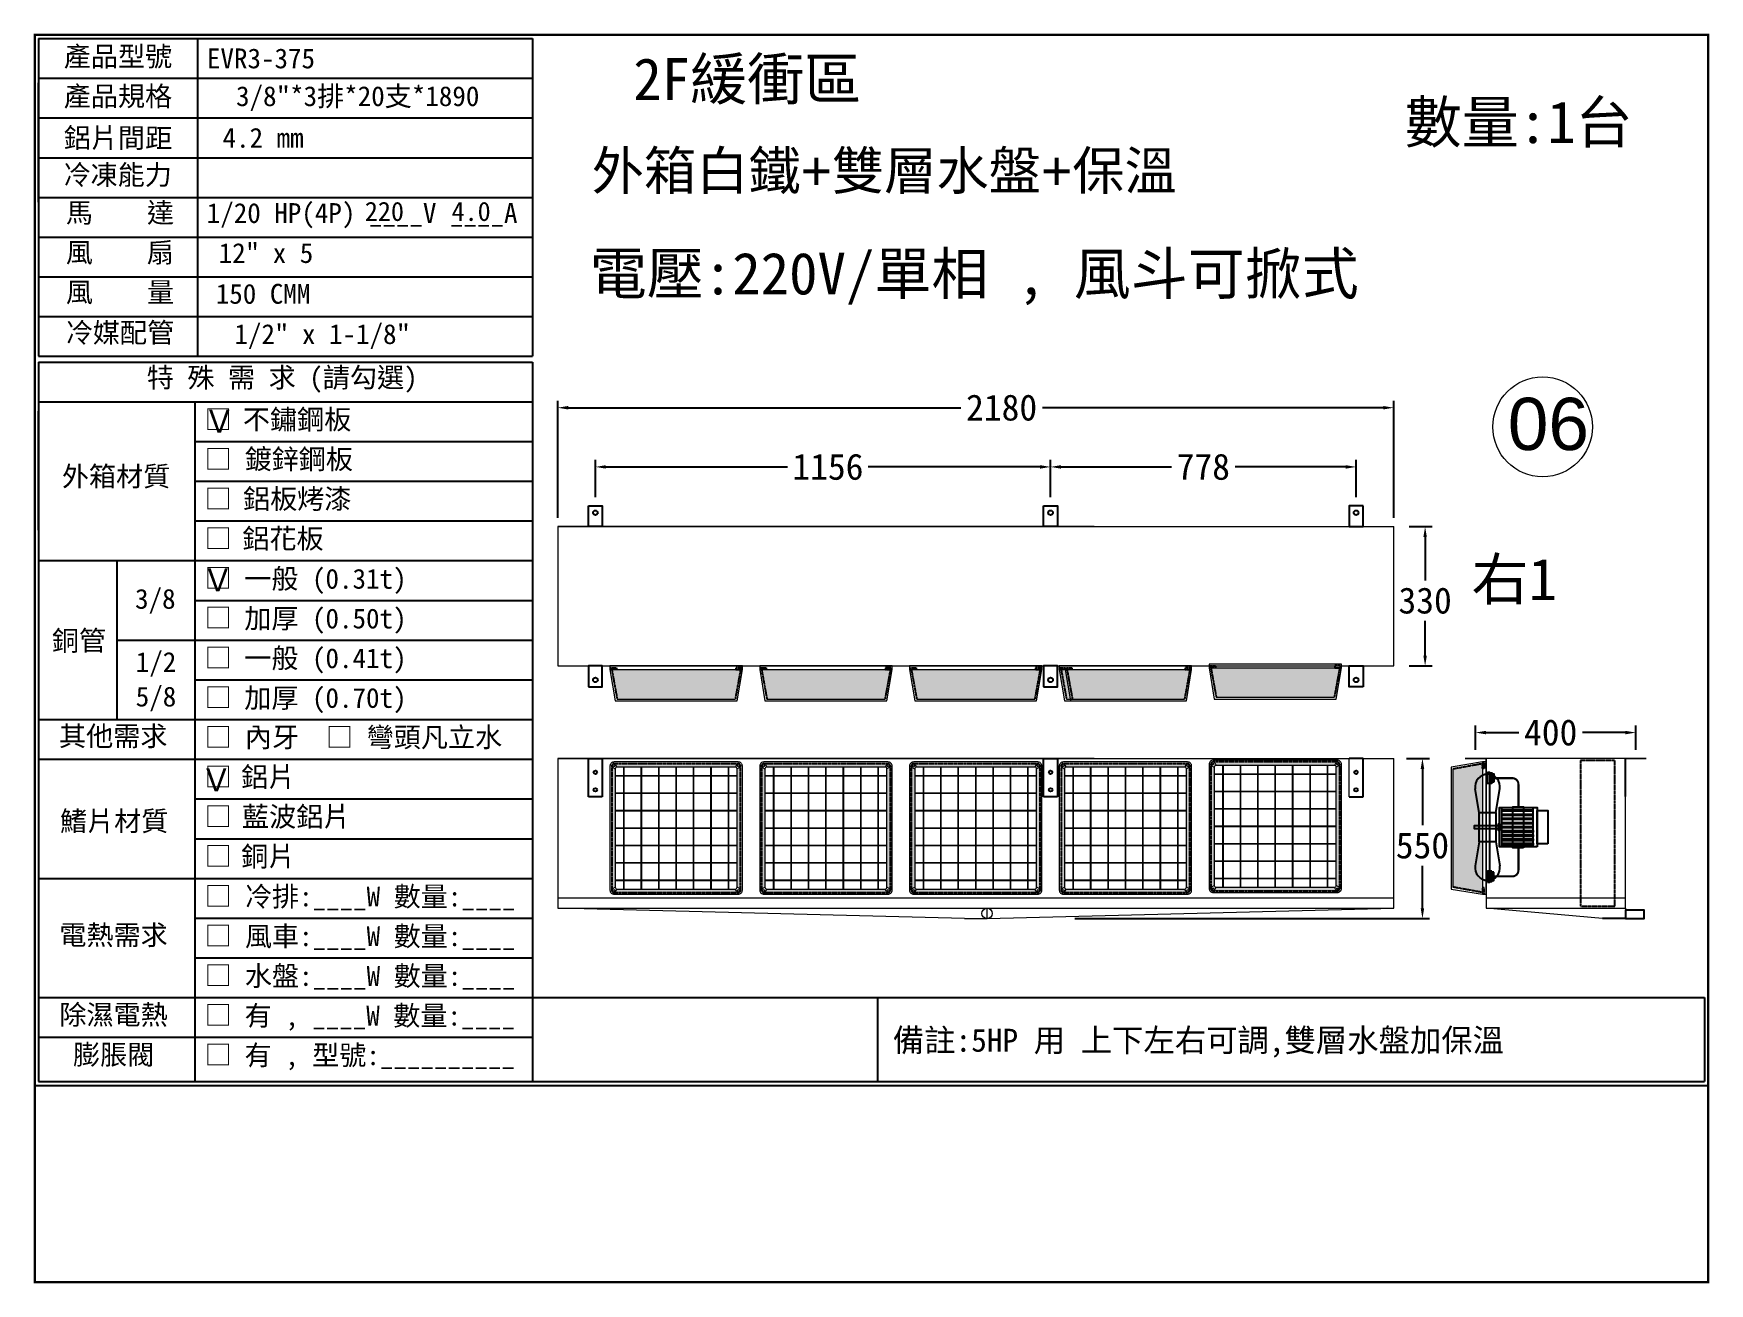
# Model space of a CAD drawing. Header units: millimetres. Extents: x -15161 to 10473752, y -72817 to 33960.
# Drawn here: x -9913 to -5102, y -15537 to -11948 of the extents above; entities that cross this region are included whole.
import ezdxf
from ezdxf.enums import TextEntityAlignment as Align

# ---------------------------------------------------------------- set-up
doc = ezdxf.new("R2010")
doc.units = ezdxf.units.MM
doc.linetypes.add('DASHED', pattern=[0.75, 0.5, -0.25])
doc.layers.add('1', color=7, linetype='Continuous', lineweight=9)
doc.layers.add('HIDDEN', color=2, linetype='DASHED')
doc.styles.add('AAA', font='kaiu.ttf')
doc.styles.add('S1', font='kaiu.ttf')
doc.styles.get("Standard").update_dxf_attribs({"font": 'arial.ttf'})
doc.dimstyles.new('ISO-25', dxfattribs={"dimtxt": 25, "dimasz": 2.5, "dimexe": 1.25, "dimexo": 0.625, "dimtad": 1, "dimdec": 0, "dimtxsty": 'Standard', "dimcen": 2.5, "dimadec": 0, "dimazin": 0, "dimtfac": 1, "dimtdec": 0, "dimtmove": 0, "dimatfit": 3, "dimfxl": 1, "dimarcsym": 0})

# ---------------------------------------------------------------- blocks, each defined once
blk = doc.blocks.new('*D278')
at = {"layer": '1', "color": 0, "lineweight": -2, "transparency": 16777216}
for p, q in [((-5964.1, -13363.6), (-5898.1, -13363.6)), ((-5918.1, -13393.6), (-5918.1, -13518.1)), ((-5918.1, -13733.6), (-5918.1, -13634.3)), ((-5964.1, -13763.6), (-5898.1, -13763.6))]:
    blk.add_line(p, q, dxfattribs=at)
at = {"layer": '1', "color": 0, "transparency": 16777216}
for points in [[(-5923.1, -13393.6), (-5913.1, -13393.6), (-5918.1, -13363.6)], [(-5923.1, -13733.6), (-5913.1, -13733.6), (-5918.1, -13763.6)]]:
    blk.add_solid(points, dxfattribs=at)
at = {"layer": 'Defpoints', "color": 0, "transparency": 16777216}
for p in [(-5989.1, -13363.6), (-5918.1, -13363.6), (-5989.1, -13763.6)]:
    blk.add_point(p, dxfattribs=at)
at = {"layer": '1', "color": 0, "transparency": 16777216, "insert": (-5918.1, -13576.2), "char_height": 75, "attachment_point": 5, "style": 'S1'}
blk.add_mtext('330', dxfattribs=at)
blk = doc.blocks.new('*D279')
at = {"layer": '1', "color": 0, "lineweight": -2, "transparency": 16777216}
for p, q in [((-5971.8, -14029.2), (-5905.8, -14029.2)), ((-5925.8, -14059.2), (-5925.8, -14221.2)), ((-5925.8, -14459.2), (-5925.8, -14337.4)), ((-6924.1, -14489.2), (-5905.8, -14489.2))]:
    blk.add_line(p, q, dxfattribs=at)
at = {"layer": '1', "color": 0, "transparency": 16777216}
for points in [[(-5930.8, -14059.2), (-5920.8, -14059.2), (-5925.8, -14029.2)], [(-5930.8, -14459.2), (-5920.8, -14459.2), (-5925.8, -14489.2)]]:
    blk.add_solid(points, dxfattribs=at)
at = {"layer": 'Defpoints', "color": 0, "transparency": 16777216}
for p in [(-5996.8, -14029.2), (-5925.8, -14029.2), (-6949.1, -14489.2)]:
    blk.add_point(p, dxfattribs=at)
at = {"layer": '1', "color": 0, "transparency": 16777216, "insert": (-5925.8, -14279.3), "char_height": 75, "attachment_point": 5, "style": 'S1'}
blk.add_mtext('550', dxfattribs=at)
blk = doc.blocks.new('A$C1D331B60')
for p, q in [((0, 0), (0, 4)), ((73.5, 3.5), (0, 4)), ((0, 0), (73.5, 0.5))]:
    blk.add_line(p, q)
blk.add_arc((73.5, 2), 1.5, 270, 90)
blk = doc.blocks.new('A$C21C40AF5')
for p, q in [((35, 0), (35, 94)), ((110, 0), (110, 94))]:
    blk.add_line(p, q)
for points in [[(0, 7), (25, 7), (25, 87), (0, 87)], [(25, 0), (115, 0), (115, 94), (25, 94)], [(115, 39), (118, 39), (118, 55), (115, 55)], [(115, 43), (175, 43), (175, 51), (115, 51)]]:
    blk.add_lwpolyline(points, close=True)
for p in [(35, 85), (35, 75), (35, 65), (35, 55), (35, 45)]:
    blk.add_blockref('A$C1D331B60', p)
at = {"xscale": -1, "rotation": 180}
for p in [(35, 39), (35, 29), (35, 19), (35, 9)]:
    blk.add_blockref('A$C1D331B60', p, dxfattribs=at)
blk = doc.blocks.new('A$C68BE2BF4')
for p, q in [((35.8, 259), (31.4, 259)), ((11.1, 167), (1.8, 224.2)), ((51.1, 167), (60.4, 224.2)), ((11.1, 97), (1.8, 39.8)), ((51.1, 97), (60.4, 39.8))]:
    blk.add_line(p, q)
blk.add_lwpolyline([(31.1, 264), (35.8, 264), (35.8, 0), (31.1, 0)])
for points in [[(41.1, 237.1), (31.1, 237.1), (31.1, 262.1), (41.1, 262.1)], [(46.1, 239.6), (41.1, 239.6), (41.1, 259.6), (46.1, 259.6)], [(51.1, 97), (11.1, 97), (11.1, 167), (51.1, 167)], [(116.7, 83), (91.7, 83), (91.7, 181), (116.7, 181)], [(41.1, 26.9), (31.1, 26.9), (31.1, 1.9), (41.1, 1.9)], [(46.1, 24.4), (41.1, 24.4), (41.1, 4.4), (46.1, 4.4)]]:
    blk.add_lwpolyline(points, close=True)
at = {"const_width": 5}
for points in [[(105, 181), (105, 234.6, 0.414214), (90, 249.6), (46.1, 249.6)], [(105, 83), (105, 29.4, -0.414214), (90, 14.4), (46.1, 14.4)]]:
    blk.add_lwpolyline(points, format="xyb", dxfattribs=at)
for centre, start, end in [((31.4, 229), 90, 189.2602), ((30.8, 229), 350.7398, 90), ((31.4, 35), 170.7398, 270), ((30.8, 35), 270, 9.2602)]:
    blk.add_arc(centre, 30, start, end)
at = {"xscale": -1}
blk.add_blockref('A$C21C40AF5', (175, 85), dxfattribs=at)
blk = doc.blocks.new('*D280')
at = {"layer": '1', "color": 0, "lineweight": -2, "transparency": 16777216}
for p, q in [((-5773.2, -14004.2), (-5773.2, -13934.9)), ((-5313.2, -14004.2), (-5313.2, -13934.9)), ((-5743.2, -13954.9), (-5649.3, -13954.9)), ((-5343.2, -13954.9), (-5465.9, -13954.9))]:
    blk.add_line(p, q, dxfattribs=at)
at = {"layer": '1', "color": 0, "transparency": 16777216}
for points in [[(-5743.2, -13949.9), (-5743.2, -13959.9), (-5773.2, -13954.9)], [(-5343.2, -13949.9), (-5343.2, -13959.9), (-5313.2, -13954.9)]]:
    blk.add_solid(points, dxfattribs=at)
at = {"layer": 'Defpoints', "color": 0, "transparency": 16777216}
for p in [(-5313.2, -13954.9), (-5773.2, -14029.2), (-5313.2, -14029.2)]:
    blk.add_point(p, dxfattribs=at)
at = {"layer": '1', "color": 0, "transparency": 16777216, "insert": (-5557.6, -13954.9), "char_height": 75, "attachment_point": 5, "style": 'S1'}
blk.add_mtext('400', dxfattribs=at)
blk = doc.blocks.new('A$C2F77793E')
h = blk.add_hatch(color=0)
h.dxf.hatch_style = 1
h.paths.add_polyline_path([(375, 368, 0.414214), (368, 375), (12, 375, 0.414214), (5, 368), (5, 12, 0.414214), (12, 5), (368, 5, 0.414214), (375, 12)])
h.paths.add_polyline_path([(365, 20), (372, 16.3, -0.300901), (374.6, 11.4, -0.363212), (368.6, 5.4, -0.300901), (363.7, 8), (360, 15), (20, 15), (16.3, 8, -0.300901), (11.4, 5.4, -0.363212), (5.4, 11.4, -0.300901), (8, 16.3), (15, 20), (15, 360), (8, 363.7, -0.300901), (5.4, 368.6, -0.363212), (11.4, 374.6, -0.300901), (16.3, 372), (20, 365), (360, 365), (363.7, 372, -0.300901), (368.6, 374.6, -0.363212), (374.6, 368.6, -0.300901), (372, 363.7), (365, 360)], flags=16)
h.paths.add_polyline_path([(365, 190, -0.078584), (356.5, 136), (360, 136), (360, 116), (348.6, 116, -0.006344), (346.7, 112), (360, 112), (360, 92), (340, 92), (340, 99.9, -0.020288), (332.2, 88), (336, 88), (336, 68), (316, 68), (316, 68.6, -0.009202), (311.4, 64), (312, 64), (312, 44), (292, 44), (292, 47.8, -0.020288), (280.1, 40), (288, 40), (288, 20), (268, 20), (268, 33.3, -0.006344), (264, 31.4), (264, 20), (244, 20), (244, 23.5, -0.158144), (136, 23.5), (136, 20), (116, 20), (116, 31.4, -0.006344), (112, 33.3), (112, 20), (92, 20), (92, 40), (99.9, 40, -0.020288), (88, 47.8), (88, 44), (68, 44), (68, 64), (68.6, 64, -0.009202), (64, 68.6), (64, 68), (44, 68), (44, 88), (47.8, 88, -0.020288), (40, 99.9), (40, 92), (20, 92), (20, 112), (33.3, 112, -0.006344), (31.4, 116), (20, 116), (20, 136), (23.5, 136, -0.078584), (15, 190, -0.078584), (23.5, 244), (20, 244), (20, 264), (31.4, 264, -0.006344), (33.3, 268), (20, 268), (20, 288), (40, 288), (40, 280.1, -0.020288), (47.8, 292), (44, 292), (44, 312), (64, 312), (64, 311.4, -0.009202), (68.6, 316), (68, 316), (68, 336), (88, 336), (88, 332.2, -0.020288), (99.9, 340), (92, 340), (92, 360), (112, 360), (112, 346.7, -0.006344), (116, 348.6), (116, 360), (136, 360), (136, 356.5, -0.158144), (244, 356.5), (244, 360), (264, 360), (264, 348.6, -0.006344), (268, 346.7), (268, 360), (288, 360), (288, 340), (280.1, 340, -0.020288), (292, 332.2), (292, 336), (312, 336), (312, 316), (311.4, 316, -0.009202), (316, 311.4), (316, 312), (336, 312), (336, 292), (332.2, 292, -0.020288), (340, 280.1), (340, 288), (360, 288), (360, 268), (346.7, 268, -0.006344), (348.6, 264), (360, 264), (360, 244), (356.5, 244, -0.078584)], flags=0)
h.paths.add_polyline_path([(361, 190, -1), (19, 190, -1)], flags=0)
h.paths.add_polyline_path([(343, 190, -1), (37, 190, -1)], flags=0)
h.paths.add_polyline_path([(339, 190, -1), (41, 190, -1)], flags=0)
h.paths.add_polyline_path([(321, 190, -1), (59, 190, -1)], flags=0)
h.paths.add_polyline_path([(317, 190, -1), (63, 190, -1)], flags=0)
h.paths.add_polyline_path([(299, 190, -1), (81, 190, -1)], flags=0)
h.paths.add_polyline_path([(295, 190, -1), (85, 190, -1)], flags=0)
h.paths.add_polyline_path([(277, 190, -1), (103, 190, -1)], flags=0)
h.paths.add_polyline_path([(360, 292), (340, 292), (340, 312), (360, 312)], flags=0)
h.paths.add_polyline_path([(273, 190, -1), (107, 190, -1)], flags=0)
h.paths.add_polyline_path([(255, 190, -1), (125, 190, -1)], flags=0)
h.paths.add_polyline_path([(360, 88), (360, 68), (340, 68), (340, 88)], flags=0)
h.paths.add_polyline_path([(251, 190, -1), (129, 190, -1)], flags=0)
h.paths.add_polyline_path([(147, 190, -1), (233, 190, -1)], flags=0)
h.paths.add_polyline_path([(360, 316), (340, 316), (340, 336), (360, 336)], flags=0)
h.paths.add_polyline_path([(336, 316), (316, 316), (316, 336), (336, 336)], flags=0)
h.paths.add_polyline_path([(360, 64), (360, 44), (340, 44), (340, 64)], flags=0)
h.paths.add_polyline_path([(336, 64), (336, 44), (316, 44), (316, 64)], flags=0)
h.paths.add_polyline_path([(229, 190, -1), (151, 190, -1)], flags=0)
h.paths.add_polyline_path([(211, 190, -1), (169, 190, -1)], flags=0)
h.paths.add_polyline_path([(360, 340), (340, 340), (340, 360), (360, 360)], flags=0)
h.paths.add_polyline_path([(336, 340), (316, 340), (316, 360), (336, 360)], flags=0)
h.paths.add_polyline_path([(312, 340), (292, 340), (292, 360), (312, 360)], flags=0)
h.paths.add_polyline_path([(360, 40), (360, 20), (340, 20), (340, 40)], flags=0)
h.paths.add_polyline_path([(336, 40), (336, 20), (316, 20), (316, 40)], flags=0)
h.paths.add_polyline_path([(312, 40), (312, 20), (292, 20), (292, 40)], flags=0)
h.paths.add_polyline_path([(366.2, 369, -1), (371.7, 369, -1)], flags=0)
h.paths.add_polyline_path([(371.7, 11, -1), (366.2, 11, -1)], flags=0)
h.paths.add_polyline_path([(88, 340), (68, 340), (68, 360), (88, 360)], flags=0)
h.paths.add_polyline_path([(88, 40), (88, 20), (68, 20), (68, 40)], flags=0)
h.paths.add_polyline_path([(64, 316), (44, 316), (44, 336), (64, 336)], flags=0)
h.paths.add_polyline_path([(64, 64), (64, 44), (44, 44), (44, 64)], flags=0)
h.paths.add_polyline_path([(64, 340), (44, 340), (44, 360), (64, 360)], flags=0)
h.paths.add_polyline_path([(40, 292), (20, 292), (20, 312), (40, 312)], flags=0)
h.paths.add_polyline_path([(64, 40), (64, 20), (44, 20), (44, 40)], flags=0)
h.paths.add_polyline_path([(40, 88), (40, 68), (20, 68), (20, 88)], flags=0)
h.paths.add_polyline_path([(40, 316), (20, 316), (20, 336), (40, 336)], flags=0)
h.paths.add_polyline_path([(40, 64), (40, 44), (20, 44), (20, 64)], flags=0)
h.paths.add_polyline_path([(40, 340), (20, 340), (20, 360), (40, 360)], flags=0)
h.paths.add_polyline_path([(40, 40), (40, 20), (20, 20), (20, 40)], flags=0)
h.paths.add_polyline_path([(8.2, 369, -1), (13.7, 369, -1)], flags=0)
h.paths.add_polyline_path([(13.7, 11, -1), (8.2, 11, -1)], flags=0)
at = {"layer": '1'}
for p, q in [((8, 363.7), (15, 360)), ((16.3, 372), (20, 365)), ((363.7, 372), (360, 365)), ((372, 363.7), (365, 360)), ((8, 16.3), (15, 20)), ((16.3, 8), (20, 15)), ((363.7, 8), (360, 15)), ((372, 16.3), (365, 20))]:
    blk.add_line(p, q, dxfattribs=at)
for points in [[(12, 0), (368, 0, 0.414214), (380, 12), (380, 368, 0.414214), (368, 380), (12, 380, 0.414214), (0, 368), (0, 12, 0.414214)], [(20, 15), (360, 15, 0.414214), (365, 20), (365, 360, 0.414214), (360, 365), (20, 365, 0.414214), (15, 360), (15, 20, 0.414214)], [(20, 15), (360, 15, 0.414214), (365, 20), (365, 360, 0.414214), (360, 365), (20, 365, 0.414214), (15, 360), (15, 20, 0.414214)]]:
    blk.add_lwpolyline(points, format="xyb", close=True, dxfattribs=at)
at = {"layer": '1', "const_width": 5}
for points in [[(15, 340), (365, 340)], [(15, 290), (365, 290)], [(15, 240), (365, 240)], [(15, 190), (365, 190)], [(15, 140), (365, 140)], [(15, 90), (365, 90)], [(15, 40), (365, 40)]]:
    blk.add_lwpolyline(points, dxfattribs=at)
at = {"layer": '1'}
for centre in [(11, 369), (369, 369), (11, 11), (369, 11)]:
    blk.add_circle(centre, 2.75, dxfattribs=at)
for centre, radius, start, end in [((12, 368), 6.65, 95.0767, 174.9233), ((10.4, 368.1), 5, 174.9233, 241.9097), ((11.9, 369.6), 5, 28.0903, 95.0767), ((368.1, 369.6), 5, 84.9233, 151.9097), ((368, 368), 6.65, 5.0767, 84.9233), ((369.6, 368.1), 5, 298.0903, 5.0767), ((10.4, 11.9), 5, 118.0903, 185.0767), ((12, 12), 6.65, 185.0767, 264.9233), ((11.9, 10.4), 5, 264.9233, 331.9097), ((368.1, 10.4), 5, 208.0903, 275.0767), ((368, 12), 6.65, 275.0767, 354.9233), ((369.6, 11.9), 5, 354.9233, 61.9097)]:
    blk.add_arc(centre, radius, start, end, dxfattribs=at)
at = {"layer": 'HIDDEN'}
blk.add_lwpolyline([(12, 5), (368, 5, 0.414214), (375, 12), (375, 368, 0.414214), (368, 375), (12, 375, 0.414214), (5, 368), (5, 12, 0.414214)], format="xyb", close=True, dxfattribs=at)
blk.add_lwpolyline([(12, 5), (368, 5, 0.414214), (375, 12), (375, 368, 0.414214), (368, 375), (12, 375, 0.414214), (5, 368), (5, 12, 0.414214)], format="xyb", close=True, dxfattribs=at)
blk = doc.blocks.new('*D281')
at = {"layer": '1', "color": 0, "lineweight": -2, "transparency": 16777216}
for p, q in [((-8408.4, -13338.6), (-8408.4, -13002.1)), ((-8378.4, -13022.1), (-7251.1, -13022.1)), ((-6038.4, -13022.1), (-7016.8, -13022.1)), ((-6008.4, -13338.6), (-6008.4, -13002.1))]:
    blk.add_line(p, q, dxfattribs=at)
at = {"layer": '1', "color": 0, "transparency": 16777216}
for points in [[(-8378.4, -13017.1), (-8378.4, -13027.1), (-8408.4, -13022.1)], [(-6038.4, -13017.1), (-6038.4, -13027.1), (-6008.4, -13022.1)]]:
    blk.add_solid(points, dxfattribs=at)
at = {"layer": 'Defpoints', "color": 0, "transparency": 16777216}
for p in [(-6008.4, -13022.1), (-8408.4, -13363.6), (-6008.4, -13363.6)]:
    blk.add_point(p, dxfattribs=at)
at = {"layer": '1', "color": 0, "transparency": 16777216, "insert": (-7134, -13022.1), "char_height": 75, "attachment_point": 5, "style": 'S1'}
blk.add_mtext('2180', dxfattribs=at)
blk = doc.blocks.new('*D282')
at = {"layer": '1', "color": 0, "lineweight": -2, "transparency": 16777216}
for p, q in [((-8300.4, -13278.6), (-8300.4, -13172.1)), ((-6993.4, -13278.6), (-6993.4, -13172.1)), ((-8270.4, -13192.1), (-7748.3, -13192.1)), ((-7023.4, -13192.1), (-7517.2, -13192.1))]:
    blk.add_line(p, q, dxfattribs=at)
at = {"layer": '1', "color": 0, "transparency": 16777216}
for points in [[(-8270.4, -13187.1), (-8270.4, -13197.1), (-8300.4, -13192.1)], [(-7023.4, -13187.1), (-7023.4, -13197.1), (-6993.4, -13192.1)]]:
    blk.add_solid(points, dxfattribs=at)
at = {"layer": 'Defpoints', "color": 0, "transparency": 16777216}
for p in [(-6993.4, -13192.1), (-8300.4, -13303.6), (-6993.4, -13303.6)]:
    blk.add_point(p, dxfattribs=at)
at = {"layer": '1', "color": 0, "transparency": 16777216, "insert": (-7632.7, -13192.1), "char_height": 75, "attachment_point": 5, "style": 'S1'}
blk.add_mtext('1156', dxfattribs=at)
blk = doc.blocks.new('*D283')
at = {"layer": '1', "color": 0, "lineweight": -2, "transparency": 16777216}
for p, q in [((-6993.4, -13278.6), (-6993.4, -13172.1)), ((-6116.4, -13278.6), (-6116.4, -13172.1)), ((-6963.4, -13192.1), (-6646.2, -13192.1)), ((-6146.4, -13192.1), (-6463.6, -13192.1))]:
    blk.add_line(p, q, dxfattribs=at)
at = {"layer": '1', "color": 0, "transparency": 16777216}
for points in [[(-6963.4, -13187.1), (-6963.4, -13197.1), (-6993.4, -13192.1)], [(-6146.4, -13187.1), (-6146.4, -13197.1), (-6116.4, -13192.1)]]:
    blk.add_solid(points, dxfattribs=at)
at = {"layer": 'Defpoints', "color": 0, "transparency": 16777216}
for p in [(-6116.4, -13192.1), (-6993.4, -13303.6), (-6116.4, -13303.6)]:
    blk.add_point(p, dxfattribs=at)
at = {"layer": '1', "color": 0, "transparency": 16777216, "insert": (-6554.9, -13192.1), "char_height": 75, "attachment_point": 5, "style": 'S1'}
blk.add_mtext('778', dxfattribs=at)

msp = doc.modelspace()

# ---------------------------------------------------------------- hatches: boundary and pattern name
h = msp.add_hatch(color=0)
h.dxf.hatch_style = 1
h.paths.add_polyline_path([(-7898.9295, -13858.5674), (-7883.4749, -13773.5674), (-7896.9996, -13773.5674), (-8253.311, -13773.5674), (-8237.8564, -13858.5674)])
h = msp.add_hatch(color=0)
h.dxf.hatch_style = 1
h.paths.add_polyline_path([(-7898.9295, -13858.5674), (-7883.4749, -13773.5674), (-7896.9996, -13773.5674), (-8253.311, -13773.5674), (-8237.8564, -13858.5674)])
h = msp.add_hatch(color=0)
h.dxf.hatch_style = 1
h.paths.add_polyline_path([(-7468.9295, -13858.5674), (-7453.4749, -13773.5674), (-7466.9996, -13773.5674), (-7823.311, -13773.5674), (-7807.8564, -13858.5674)])
h = msp.add_hatch(color=0)
h.dxf.hatch_style = 1
h.paths.add_polyline_path([(-7038.9295, -13858.5674), (-7023.4749, -13773.5674), (-7036.9996, -13773.5674), (-7393.311, -13773.5674), (-7377.8564, -13858.5674)])
h = msp.add_hatch(color=0)
h.dxf.hatch_style = 1
h.paths.add_polyline_path([(-6608.9295, -13858.5674), (-6593.4749, -13773.5674), (-6606.9996, -13773.5674), (-6963.311, -13773.5674), (-6947.8564, -13858.5674)])
h = msp.add_hatch(color=0)
h.dxf.hatch_style = 1
h.paths.add_polyline_path([(-6178.9295, -13853.5674), (-6163.4749, -13768.5674), (-6176.9996, -13768.5674), (-6533.311, -13768.5674), (-6517.8564, -13853.5674)])
h = msp.add_hatch(color=0)
h.dxf.hatch_style = 1
h.paths.add_polyline_path([(-5838.2222, -14398.6301), (-5753.2222, -14414.0846), (-5753.2222, -14400.56), (-5753.2222, -14044.2486), (-5838.2222, -14059.7031)])
at = {"layer": '1'}
h = msp.add_hatch(color=0, dxfattribs=at)
h.dxf.hatch_style = 1
h.paths.add_polyline_path([(-8253.311, -13773.5674), (-8239.7864, -13773.5674), (-8238.2836, -13856.2179)])
h = msp.add_hatch(color=0, dxfattribs=at)
h.dxf.hatch_style = 1
h.paths.add_polyline_path([(-8253.311, -13773.5674), (-8239.7864, -13773.5674), (-8238.2836, -13856.2179)])
h = msp.add_hatch(color=0, dxfattribs=at)
h.dxf.hatch_style = 1
h.paths.add_polyline_path([(-8253.311, -13773.5674), (-8239.7864, -13773.5674), (-8238.2836, -13856.2179)])
h = msp.add_hatch(color=0, dxfattribs=at)
h.dxf.hatch_style = 1
h.paths.add_polyline_path([(-8253.311, -13773.5674), (-8239.7864, -13773.5674), (-8238.2836, -13856.2179)])
h = msp.add_hatch(color=0, dxfattribs=at)
h.dxf.hatch_style = 1
h.paths.add_polyline_path([(-7883.4749, -13773.5674), (-7896.9996, -13773.5674), (-7898.5023, -13856.2179)])
h = msp.add_hatch(color=0, dxfattribs=at)
h.dxf.hatch_style = 1
h.paths.add_polyline_path([(-7883.4749, -13773.5674), (-7896.9996, -13773.5674), (-7898.5023, -13856.2179)])
h = msp.add_hatch(color=0, dxfattribs=at)
h.dxf.hatch_style = 1
h.paths.add_polyline_path([(-7823.311, -13773.5674), (-7809.7864, -13773.5674), (-7808.2836, -13856.2179)])
h = msp.add_hatch(color=0, dxfattribs=at)
h.dxf.hatch_style = 1
h.paths.add_polyline_path([(-7823.311, -13773.5674), (-7809.7864, -13773.5674), (-7808.2836, -13856.2179)])
h = msp.add_hatch(color=0, dxfattribs=at)
h.dxf.hatch_style = 1
h.paths.add_polyline_path([(-7453.4749, -13773.5674), (-7466.9996, -13773.5674), (-7468.5023, -13856.2179)])
h = msp.add_hatch(color=0, dxfattribs=at)
h.dxf.hatch_style = 1
h.paths.add_polyline_path([(-7393.311, -13773.5674), (-7379.7864, -13773.5674), (-7378.2836, -13856.2179)])
h = msp.add_hatch(color=0, dxfattribs=at)
h.dxf.hatch_style = 1
h.paths.add_polyline_path([(-7393.311, -13773.5674), (-7379.7864, -13773.5674), (-7378.2836, -13856.2179)])
h = msp.add_hatch(color=0, dxfattribs=at)
h.dxf.hatch_style = 1
h.paths.add_polyline_path([(-7023.4749, -13773.5674), (-7036.9996, -13773.5674), (-7038.5023, -13856.2179)])
h = msp.add_hatch(color=0, dxfattribs=at)
h.dxf.hatch_style = 1
h.paths.add_polyline_path([(-6963.311, -13773.5674), (-6949.7864, -13773.5674), (-6948.2836, -13856.2179)])
h = msp.add_hatch(color=0, dxfattribs=at)
h.dxf.hatch_style = 1
h.paths.add_polyline_path([(-6963.311, -13773.5674), (-6949.7864, -13773.5674), (-6948.2836, -13856.2179)])
h = msp.add_hatch(color=0, dxfattribs=at)
h.dxf.hatch_style = 1
h.paths.add_polyline_path([(-6946.311, -13773.5674), (-6932.7864, -13773.5674), (-6931.2836, -13856.2179)])
h = msp.add_hatch(color=0, dxfattribs=at)
h.dxf.hatch_style = 1
h.paths.add_polyline_path([(-6946.311, -13773.5674), (-6932.7864, -13773.5674), (-6931.2836, -13856.2179)])
h = msp.add_hatch(color=0, dxfattribs=at)
h.dxf.hatch_style = 1
h.paths.add_polyline_path([(-6946.311, -13773.5674), (-6932.7864, -13773.5674), (-6931.2836, -13856.2179)])
h = msp.add_hatch(color=0, dxfattribs=at)
h.dxf.hatch_style = 1
h.paths.add_polyline_path([(-6946.311, -13773.5674), (-6932.7864, -13773.5674), (-6931.2836, -13856.2179)])
h = msp.add_hatch(color=0, dxfattribs=at)
h.dxf.hatch_style = 1
h.paths.add_polyline_path([(-6593.4749, -13773.5674), (-6606.9996, -13773.5674), (-6608.5023, -13856.2179)])
h = msp.add_hatch(color=0, dxfattribs=at)
h.dxf.hatch_style = 1
h.paths.add_polyline_path([(-6533.311, -13768.5674), (-6519.7864, -13768.5674), (-6518.2836, -13851.2179)])
h = msp.add_hatch(color=0, dxfattribs=at)
h.dxf.hatch_style = 1
h.paths.add_polyline_path([(-6533.311, -13768.5674), (-6519.7864, -13768.5674), (-6518.2836, -13851.2179)])
h = msp.add_hatch(color=0, dxfattribs=at)
h.dxf.hatch_style = 1
h.paths.add_polyline_path([(-6163.4749, -13768.5674), (-6176.9996, -13768.5674), (-6178.5023, -13851.2179)])
h = msp.add_hatch(color=0, dxfattribs=at)
h.dxf.hatch_style = 1
h.paths.add_polyline_path([(-5753.2222, -14044.2486), (-5753.2222, -14057.7732), (-5835.8727, -14059.2759)])
h = msp.add_hatch(color=0, dxfattribs=at)
h.dxf.hatch_style = 1
h.paths.add_polyline_path([(-5753.2222, -14044.2486), (-5753.2222, -14057.7732), (-5835.8727, -14059.2759)])
h = msp.add_hatch(color=0, dxfattribs=at)
h.dxf.hatch_style = 1
h.paths.add_polyline_path([(-5753.2222, -14414.0846), (-5753.2222, -14400.56), (-5835.8727, -14399.0572)])

# ---------------------------------------------------------------- linework, layer by layer
for p, q in [((-9899.0066, -11962.1007), (-9899.0066, -12874.4847)), ((-9899.0066, -11962.1007), (-8480.7972, -11962.1007)), ((-9442.8146, -11962.1007), (-9442.8146, -12418.2927)), ((-8480.7972, -11962.1007), (-8480.7972, -12874.4847)), ((-9899.0066, -12076.1487), (-8480.7972, -12076.1487)), ((-9899.0066, -12076.1487), (-8480.7972, -12076.1487)), ((-9899.0066, -12076.1487), (-8480.7972, -12076.1487)), ((-9899.0066, -12076.1487), (-8480.7972, -12076.1487)), ((-8480.7972, -12076.1487), (-8480.7972, -12418.2927)), ((-9899.0066, -12089.6127), (-9899.0066, -12089.6127)), ((-9899.0066, -12431.7567), (-9899.0066, -12089.6127)), ((-9899.0066, -12190.1967), (-8480.7972, -12190.1967)), ((-9442.8146, -12190.1967), (-9442.8146, -12874.4847)), ((-9899.0066, -12304.2447), (-8480.7972, -12304.2447)), ((-9899.0066, -12418.2927), (-8480.7972, -12418.2927)), ((-9899.0066, -12418.2927), (-8480.7972, -12418.2927)), ((-9899.0066, -12532.3407), (-8480.7972, -12532.3407)), ((-9899.0066, -12646.3887), (-8480.7972, -12646.3887)), ((-9899.0066, -12760.4367), (-8480.7972, -12760.4367)), ((-9899.0066, -12874.4847), (-8480.7972, -12874.4847)), ((-9899.0066, -12890.9849), (-9899.0066, -14843.0669)), ((-9899.0066, -12890.9849), (-8480.7972, -12890.9849)), ((-8480.7972, -12890.9849), (-8480.7972, -14957.1149)), ((-9899.0066, -13005.0329), (-8480.7972, -13005.0329)), ((-9899.0066, -13005.0329), (-8480.7972, -13005.0329)), ((-9899.0066, -13005.0329), (-8480.7972, -13005.0329)), ((-9899.0066, -13005.0329), (-8480.7972, -13005.0329)), ((-9899.0066, -13031.7629), (-9899.0066, -13031.7629)), ((-9899.0066, -13373.9069), (-9899.0066, -13031.7629)), ((-9450.3718, -13005.0329), (-9450.3718, -14715.7529)), ((-8480.7972, -13005.0329), (-8480.7972, -13347.1769)), ((-9450.3718, -13119.0809), (-8480.7972, -13119.0809)), ((-9450.3718, -13233.1289), (-8480.7972, -13233.1289)), ((-9450.3718, -13347.1769), (-9450.3718, -14829.8009)), ((-9450.3718, -13347.1769), (-8480.7972, -13347.1769)), ((-9899.0066, -13461.2249), (-8480.7972, -13461.2249)), ((-9450.3718, -13461.2249), (-8480.7972, -13461.2249)), ((-9450.3718, -13575.2729), (-8480.7972, -13575.2729)), ((-9674.6892, -13689.3209), (-8480.7972, -13689.3209)), ((-9450.3718, -13803.3689), (-8480.7972, -13803.3689)), ((-9450.3718, -13803.3689), (-8480.7972, -13803.3689)), ((-8145.2192, -13863.6724), (-8145.2192, -13863.5674)), ((-8145.2192, -13863.6724), (-8145.2192, -13863.5674)), ((-7991.5667, -13863.6724), (-7991.5667, -13863.5674)), ((-7991.5667, -13863.6724), (-7991.5667, -13863.5674)), ((-7715.2192, -13863.6724), (-7715.2192, -13863.5674)), ((-7561.5667, -13863.6724), (-7561.5667, -13863.5674)), ((-7285.2192, -13863.6724), (-7285.2192, -13863.5674)), ((-7131.5667, -13863.6724), (-7131.5667, -13863.5674)), ((-6855.2192, -13863.6724), (-6855.2192, -13863.5674)), ((-6701.5667, -13863.6724), (-6701.5667, -13863.5674)), ((-6425.2192, -13858.6724), (-6425.2192, -13858.5674)), ((-6271.5667, -13858.6724), (-6271.5667, -13858.5674)), ((-9899.0066, -13917.4169), (-8480.7972, -13917.4169)), ((-9899.0066, -14031.4649), (-8480.7972, -14031.4649)), ((-8320.393, -14139.1666), (-8320.393, -14029.1666)), ((-8320.393, -14029.1666), (-8280.393, -14029.1666)), ((-8280.393, -14029.1666), (-8280.393, -14139.1666)), ((-7013.393, -14139.1666), (-7013.393, -14029.1666)), ((-7013.393, -14029.1666), (-6973.393, -14029.1666)), ((-6973.393, -14029.1666), (-6973.393, -14139.1666)), ((-6096.393, -14029.1666), (-6136.393, -14029.1666)), ((-6096.393, -14139.1666), (-6096.393, -14029.1666)), ((-9450.3718, -14145.5129), (-8480.7972, -14145.5129)), ((-9450.3718, -14145.5129), (-8480.7972, -14145.5129)), ((-9450.3718, -14145.5129), (-8480.7972, -14145.5129)), ((-8280.393, -14139.1666), (-8320.393, -14139.1666)), ((-6973.393, -14139.1666), (-7013.393, -14139.1666)), ((-6136.393, -14139.1666), (-6096.393, -14139.1666)), ((-5843.3272, -14152.3403), (-5843.2222, -14152.3403)), ((-9450.3718, -14259.5609), (-8480.7972, -14259.5609)), ((-9450.3718, -14259.5609), (-8480.7972, -14259.5609)), ((-5843.3272, -14305.9928), (-5843.2222, -14305.9928)), ((-9899.0066, -14373.6089), (-8480.7972, -14373.6089)), ((-9450.3718, -14373.6089), (-8480.7972, -14373.6089)), ((-9450.3718, -14487.6569), (-8480.7972, -14487.6569)), ((-9450.3718, -14601.7049), (-8480.7972, -14601.7049)), ((-9899.0066, -14715.7529), (-8480.7972, -14715.7529)), ((-9899.0066, -14715.7529), (-8480.7972, -14715.7529)), ((-9450.3718, -14715.7529), (-8480.7972, -14715.7529)), ((-9450.3718, -14829.8009), (-8480.7972, -14829.8009)), ((-9899.0066, -14957.1149), (-5116.1534, -14957.1149)), ((-9910.0037, -14968.1187), (-9910.0037, -15533.2807)), ((-9910.0037, -14968.1187), (-5105.1534, -14968.1187))]:
    msp.add_line(p, q)
for points, const_width in [([(-9910.0037, -15533.2807), (-5105.1534, -15533.2807), (-5105.1534, -11951.0967), (-9910.0037, -11951.0967), (-9910.0037, -15533.2807)], 6.8429), ([(-8280.393, -14029.1666), (-8320.393, -14029.1666)], 4), ([(-6973.393, -14029.1666), (-7013.393, -14029.1666)], 4), ([(-6136.393, -14029.1666), (-6096.393, -14029.1666)], 4), ([(-9910.0037, -14968.1187), (-5105.1534, -14968.1187)], 5.1322)]:
    msp.add_lwpolyline(points, dxfattribs=dict(const_width=const_width))
for points in [[(-9910.0037, -15533.2807), (-5105.1534, -15533.2807), (-5105.1534, -11951.0967), (-9910.0037, -11951.0967)], [(-8320.393, -13303.5674), (-8280.393, -13303.5674), (-8280.393, -13363.5674), (-8320.393, -13363.5674)], [(-7013.393, -13303.5674), (-6973.393, -13303.5674), (-6973.393, -13363.5674), (-7013.393, -13363.5674)], [(-6096.393, -13303.5674), (-6136.393, -13303.5674), (-6136.393, -13363.5674), (-6096.393, -13363.5674)], [(-8320.393, -13823.5674), (-8280.393, -13823.5674), (-8280.393, -13763.5674), (-8320.393, -13763.5674)], [(-7013.393, -13823.5674), (-6973.393, -13823.5674), (-6973.393, -13763.5674), (-7013.393, -13763.5674)], [(-6096.393, -13823.5674), (-6136.393, -13823.5674), (-6136.393, -13763.5674), (-6096.393, -13763.5674)]]:
    msp.add_lwpolyline(points, close=True)
for centre, radius in [((-8300.393, -13323.5674), 6.65), ((-6993.393, -13323.5674), 6.65), ((-6116.393, -13323.5674), 6.65), ((-8300.393, -13803.5674), 6.65), ((-6993.393, -13803.5674), 6.65), ((-6116.393, -13803.5674), 6.65), ((-8300.393, -14069.1666), 5), ((-8300.393, -14069.1666), 5), ((-6993.393, -14069.1666), 5), ((-6993.393, -14069.1666), 5), ((-6116.393, -14069.1666), 5), ((-8300.393, -14119.1666), 5), ((-8300.393, -14119.1666), 5), ((-6993.393, -14119.1666), 5), ((-6993.393, -14119.1666), 5), ((-6116.393, -14119.1666), 5)]:
    msp.add_circle(centre, radius)
for p, q in [((-6868.393, -13363.5674), (-8408.393, -13363.5674)), ((-8408.393, -13363.5674), (-8408.393, -13763.5674)), ((-8408.393, -13363.5674), (-6008.393, -13363.5674)), ((-6008.393, -13763.5674), (-6008.393, -13363.5674)), ((-8408.393, -13763.5674), (-6868.393, -13763.5674)), ((-8408.393, -13763.5674), (-6008.393, -13763.5674)), ((-8258.393, -13773.5674), (-8243.393, -13863.5674)), ((-8258.393, -13773.5674), (-8243.393, -13863.5674)), ((-7893.393, -13863.5674), (-7878.393, -13773.5674)), ((-7893.393, -13863.5674), (-7878.393, -13773.5674)), ((-7828.393, -13773.5674), (-7813.393, -13863.5674)), ((-7463.393, -13863.5674), (-7448.393, -13773.5674)), ((-7398.393, -13773.5674), (-7383.393, -13863.5674)), ((-7208.393, -13763.5674), (-6778.393, -13763.5674)), ((-7033.393, -13863.5674), (-7018.393, -13773.5674)), ((-6968.393, -13773.5674), (-6953.393, -13863.5674)), ((-6951.393, -13773.5674), (-6936.393, -13863.5674)), ((-6951.393, -13773.5674), (-6936.393, -13863.5674)), ((-6603.393, -13863.5674), (-6588.393, -13773.5674)), ((-6538.393, -13768.5674), (-6523.393, -13858.5674)), ((-6173.393, -13858.5674), (-6158.393, -13768.5674)), ((-6517.8564, -13853.5674), (-6178.9295, -13853.5674)), ((-8243.393, -13863.5674), (-7893.393, -13863.5674)), ((-8243.393, -13863.5674), (-7893.393, -13863.5674)), ((-8237.8564, -13858.5674), (-7898.9295, -13858.5674)), ((-8237.8564, -13858.5674), (-7898.9295, -13858.5674)), ((-7813.393, -13863.5674), (-7463.393, -13863.5674)), ((-7807.8564, -13858.5674), (-7468.9295, -13858.5674)), ((-7383.393, -13863.5674), (-7033.393, -13863.5674)), ((-7377.8564, -13858.5674), (-7038.9295, -13858.5674)), ((-6953.393, -13863.5674), (-6603.393, -13863.5674)), ((-6947.8564, -13858.5674), (-6608.9295, -13858.5674)), ((-6523.393, -13858.5674), (-6173.393, -13858.5674)), ((-6868.393, -14029.1666), (-8408.393, -14029.1666)), ((-8408.393, -14029.1666), (-8408.393, -14459.1666)), ((-8408.393, -14029.1666), (-6008.393, -14029.1666)), ((-6136.393, -14139.1666), (-6136.393, -14029.1666)), ((-6008.393, -14459.1666), (-6008.393, -14029.1666)), ((-5753.2222, -14039.1666), (-5843.2222, -14054.1666)), ((-5843.2222, -14054.1666), (-5843.2222, -14404.1666)), ((-5838.2222, -14059.7031), (-5838.2222, -14398.6301)), ((-8408.393, -14429.1666), (-6868.393, -14429.1666)), ((-8408.393, -14429.1666), (-6008.393, -14429.1666)), ((-5843.2222, -14404.1666), (-5753.2222, -14419.1666)), ((-5743.2222, -14429.1666), (-5343.2222, -14429.1666)), ((-8408.393, -14459.1666), (-6868.393, -14459.1666)), ((-8408.393, -14459.1666), (-6008.393, -14459.1666)), ((-7241.0515, -14489.1666), (-8408.393, -14459.1666)), ((-7175.7344, -14489.1666), (-6008.393, -14459.1666)), ((-5408.5393, -14489.1666), (-5743.2222, -14459.1666)), ((-5343.2222, -14459.1666), (-5343.2222, -14489.1666))]:
    msp.add_line(p, q, dxfattribs=at)
at = {"layer": '1', "lineweight": 25}
for p, q in [((-9674.6892, -13461.2249), (-9674.6892, -13917.4169)), ((-9450.3718, -14715.7529), (-9450.3718, -14957.1149)), ((-8480.7972, -14715.7529), (-5116.1534, -14715.7529)), ((-8480.7972, -14715.7529), (-8480.7972, -14829.8009)), ((-7490.0061, -14715.7529), (-7490.0061, -14957.1149)), ((-5116.1534, -14715.7529), (-5116.1534, -14957.1149)), ((-9899.0066, -14742.4829), (-9899.0066, -14957.1149)), ((-9899.0066, -14829.8009), (-8480.7972, -14829.8009))]:
    msp.add_line(p, q, dxfattribs=at)
at = {"layer": '1', "lineweight": 20}
for p, q in [((-7175.7344, -14489.1666), (-7175.7344, -14459.1666)), ((-7241.0515, -14489.1666), (-7175.7344, -14489.1666))]:
    msp.add_line(p, q, dxfattribs=at)
at = {"layer": '1', "color": 0, "lineweight": 25}
msp.add_line((-5343.2222, -14489.1666), (-5408.5393, -14489.1666), dxfattribs=at)
at = {"layer": '1'}
for points in [[(-6538.393, -13758.5674), (-6538.393, -13768.5674), (-6158.393, -13768.5674), (-6158.393, -13758.5674)], [(-8258.393, -13763.5674), (-8258.393, -13773.5674), (-7878.393, -13773.5674), (-7878.393, -13763.5674)], [(-8258.393, -13763.5674), (-8258.393, -13773.5674), (-7878.393, -13773.5674), (-7878.393, -13763.5674)], [(-7828.393, -13763.5674), (-7828.393, -13773.5674), (-7448.393, -13773.5674), (-7448.393, -13763.5674)], [(-7398.393, -13763.5674), (-7398.393, -13773.5674), (-7018.393, -13773.5674), (-7018.393, -13763.5674)], [(-6968.393, -13763.5674), (-6968.393, -13773.5674), (-6588.393, -13773.5674), (-6588.393, -13763.5674)], [(-5743.2222, -14039.1666), (-5753.2222, -14039.1666), (-5753.2222, -14419.1666), (-5743.2222, -14419.1666)], [(-5743.2222, -14459.1666), (-5343.2222, -14459.1666), (-5343.2222, -14029.1666), (-5743.2222, -14029.1666)]]:
    msp.add_lwpolyline(points, close=True, dxfattribs=at)
at = {"layer": '1', "const_width": 5}
for points in [[(-5743.2222, -14139.1666), (-5743.2222, -14029.1666), (-5803.2222, -14029.1666)], [(-5343.2222, -14139.1666), (-5343.2222, -14029.1666), (-5283.2222, -14029.1666)]]:
    msp.add_lwpolyline(points, dxfattribs=at)
at = {"layer": '1', "lineweight": 25}
msp.add_lwpolyline([(-5343.2222, -14489.1666), (-5289.1258, -14489.1666), (-5289.1258, -14465.1702), (-5343.2222, -14465.1702)], close=True, dxfattribs=at)
at = {"layer": '1', "lineweight": 20}
for centre, radius in [((-5580.7065, -13077.0114), 143.1503), ((-7175.7344, -14474.1666), 15)]:
    msp.add_circle(centre, radius, dxfattribs=at)
at = {"layer": 'HIDDEN'}
for p, q in [((-8253.311, -13773.5674), (-8237.8564, -13858.5674)), ((-8253.311, -13773.5674), (-8237.8564, -13858.5674)), ((-7883.4749, -13773.5674), (-7898.9295, -13858.5674)), ((-7883.4749, -13773.5674), (-7898.9295, -13858.5674)), ((-7823.311, -13773.5674), (-7807.8564, -13858.5674)), ((-7453.4749, -13773.5674), (-7468.9295, -13858.5674)), ((-7393.311, -13773.5674), (-7377.8564, -13858.5674)), ((-7023.4749, -13773.5674), (-7038.9295, -13858.5674)), ((-6963.311, -13773.5674), (-6947.8564, -13858.5674)), ((-6946.311, -13773.5674), (-6930.8564, -13858.5674)), ((-6946.311, -13773.5674), (-6930.8564, -13858.5674)), ((-6593.4749, -13773.5674), (-6608.9295, -13858.5674)), ((-6533.311, -13768.5674), (-6517.8564, -13853.5674)), ((-6163.4749, -13768.5674), (-6178.9295, -13853.5674)), ((-5753.2222, -14044.2486), (-5838.2222, -14059.7031)), ((-5373.2222, -14034.6166), (-5472.2222, -14034.6166)), ((-5472.2222, -14034.6166), (-5472.2222, -14453.7166)), ((-5373.2222, -14453.7166), (-5373.2222, -14034.6166)), ((-5753.2222, -14414.0846), (-5838.2222, -14398.6301)), ((-5472.2222, -14453.7166), (-5373.2222, -14453.7166))]:
    msp.add_line(p, q, dxfattribs=at)
for points in [[(-8239.7864, -13768.5674), (-8239.7864, -13773.5674), (-8255.7864, -13773.5674), (-8255.7864, -13768.5674)], [(-8239.7864, -13768.5674), (-8239.7864, -13773.5674), (-8255.7864, -13773.5674), (-8255.7864, -13768.5674)], [(-7896.9996, -13768.5674), (-7896.9996, -13773.5674), (-7880.9996, -13773.5674), (-7880.9996, -13768.5674)], [(-7896.9996, -13768.5674), (-7896.9996, -13773.5674), (-7880.9996, -13773.5674), (-7880.9996, -13768.5674)], [(-7809.7864, -13768.5674), (-7809.7864, -13773.5674), (-7825.7864, -13773.5674), (-7825.7864, -13768.5674)], [(-7466.9996, -13768.5674), (-7466.9996, -13773.5674), (-7450.9996, -13773.5674), (-7450.9996, -13768.5674)], [(-7379.7864, -13768.5674), (-7379.7864, -13773.5674), (-7395.7864, -13773.5674), (-7395.7864, -13768.5674)], [(-7036.9996, -13768.5674), (-7036.9996, -13773.5674), (-7020.9996, -13773.5674), (-7020.9996, -13768.5674)], [(-6949.7864, -13768.5674), (-6949.7864, -13773.5674), (-6965.7864, -13773.5674), (-6965.7864, -13768.5674)], [(-6932.7864, -13768.5674), (-6932.7864, -13773.5674), (-6948.7864, -13773.5674), (-6948.7864, -13768.5674)], [(-6932.7864, -13768.5674), (-6932.7864, -13773.5674), (-6948.7864, -13773.5674), (-6948.7864, -13768.5674)], [(-6606.9996, -13768.5674), (-6606.9996, -13773.5674), (-6590.9996, -13773.5674), (-6590.9996, -13768.5674)], [(-6519.7864, -13763.5674), (-6519.7864, -13768.5674), (-6535.7864, -13768.5674), (-6535.7864, -13763.5674)], [(-6176.9996, -13763.5674), (-6176.9996, -13768.5674), (-6160.9996, -13768.5674), (-6160.9996, -13763.5674)], [(-5748.2222, -14057.7732), (-5753.2222, -14057.7732), (-5753.2222, -14041.7732), (-5748.2222, -14041.7732)], [(-5748.2222, -14400.56), (-5753.2222, -14400.56), (-5753.2222, -14416.56), (-5748.2222, -14416.56)]]:
    msp.add_lwpolyline(points, close=True, dxfattribs=at)

# ---------------------------------------------------------------- block references
at = {"xscale": 1.2, "yscale": 1.2, "zscale": 1.2}
msp.add_blockref('A$C68BE2BF4', (-5776.1551, -14385.1828), dxfattribs=at)
at = {"layer": '1'}
for p, rotation in [((-7878.393, -14039.1666), 180), ((-8258.393, -14039.1666), 270), ((-7448.393, -14039.1666), 180), ((-7828.393, -14039.1666), 270), ((-7018.393, -14039.1666), 180), ((-7398.393, -14039.1666), 270), ((-6588.393, -14039.1666), 180), ((-6968.393, -14039.1666), 270), ((-6158.393, -14034.1666), 180), ((-6538.393, -14034.1666), 270)]:
    msp.add_blockref('A$C2F77793E', p, dxfattribs=dict(at, rotation=rotation))

# ---------------------------------------------------------------- texts
at = {"style": 'S1'}
for s, p in [('產品型號', (-9670.9106, -12013.6087)), ('EVR3-375', (-9260.3686, -12019.1247)), ('產品規格', (-9670.9106, -12127.6567)), ('3/8"*3排*20支*1890', (-8982.717, -12127.5545)), ('鋁片間距', (-9670.9106, -12247.2207)), ('4.2 mm', (-9254.3525, -12247.1723)), ('冷凍能力', (-9671.8729, -12353.4043)), ('馬    達', (-9665.265, -12462.1222)), ('1/20 HP(4P) ____V ____A', (-8970.0005, -12463.1616)), ('風    扇', (-9665.464, -12576.1702)), ('12" x 5', (-9246.0251, -12577.9938)), ('風    量', (-9665.265, -12690.2182)), ('150 CMM', (-9254.4247, -12695.0919)), ('冷媒配管', (-9665.1693, -12806.6045)), ('1/2" x 1-1/8"', (-9084.4679, -12810.784)), ('特 殊 需 求 (請勾選)', (-9199.4146, -12935.2697)), ('□', (-9382.9031, -13055.6774)), ('不鏽鋼板', (-9156.6661, -13055.6774)), ('鍍鋅鋼板', (-9152.0149, -13169.7254)), ('外箱材質', (-9676.3475, -13219.1909)), ('□', (-9382.9031, -13169.7254)), ('□', (-9382.9031, -13283.7734)), ('鋁板烤漆', (-9156.3459, -13283.7734)), ('□', (-9382.9031, -13397.8214)), ('鋁花板', (-9197.285, -13397.8214)), ('□', (-9382.9031, -13511.8694)), ('一般 (0.31t)', (-9075.3778, -13513.266)), ('3/8', (-9563.703, -13570.8492)), ('□', (-9382.9031, -13625.9174)), ('加厚 (0.50t)', (-9075.3778, -13627.314)), ('銅管', (-9783.0033, -13690.6083)), ('□', (-9382.9031, -13739.9654)), ('一般 (0.41t)', (-9075.3778, -13741.362)), ('1/2', (-9561.785, -13752.1725)), ('5/8', (-9561.785, -13851.4413)), ('□', (-9382.9031, -13854.0134)), ('加厚 (0.70t)', (-9075.3778, -13855.41)), ('其他需求', (-9684.6055, -13965.0368)), ('□', (-9382.9031, -13968.0614)), ('內牙  □ 彎頭凡立水', (-8937.4125, -13968.0614)), ('□', (-9382.9031, -14082.1094)), ('鋁片', (-9239.5515, -14082.1094)), ('鰭片材質', (-9681.9081, -14209.0013)), ('□', (-9382.9031, -14196.1574)), ('藍波鋁片', (-9159.2631, -14196.1574)), ('□', (-9382.9031, -14310.2054)), ('銅片', (-9239.5515, -14310.2054)), ('□', (-9382.9031, -14424.2534)), ('冷排:____W 數量:____', (-8918.2463, -14425.5103)), ('電熱需求', (-9683.6119, -14536.1667)), ('□', (-9382.9031, -14538.3014)), ('風車:____W 數量:____', (-8918.2463, -14539.5583)), ('□', (-9382.9031, -14652.3494)), ('水盤:____W 數量:____', (-8918.2463, -14653.6063)), ('除濕電熱', (-9683.6119, -14764.9572)), ('□', (-9382.9031, -14766.3974)), ('有 , ____W 數量:____', (-8919.2235, -14767.6543)), ('膨脹閥', (-9683.2927, -14879.6067)), ('□', (-9382.9031, -14880.4454)), ('有 , 型號:__________', (-8919.3706, -14881.2473))]:
    msp.add_text(s, height=57.024, dxfattribs=at).set_placement(p, align=Align.MIDDLE_CENTER)
msp.add_text('備註:5HP 用 上下左右可調,雙層水盤加保溫', height=66, dxfattribs=at).set_placement((-7446.3285, -14871.1744))
at = {"layer": '1', "color": 2, "lineweight": 25, "style": 'AAA'}
msp.add_text('2F緩衝區', height=120, dxfattribs=at).set_placement((-8191.4814, -12138.3866))
at = {"layer": '1', "lineweight": 25, "style": 'AAA'}
for s, height, p in [('數量:1台', 120, (-5976.694, -12262.1686)), ('220', 55, (-8962.1094, -12485.7794)), ('4.0', 55, (-8713.1731, -12485.7794)), ('電壓:220V/單相 , 風斗可掀式', 120, (-8316.4205, -12696.7731)), ('Ｖ', 66, (-9425.1992, -13094.1936)), ('右1', 120, (-5784.8102, -13574.6691)), ('Ｖ', 66, (-9429.4877, -13549.1845)), ('Ｖ', 66, (-9433.6751, -14123.4264))]:
    msp.add_text(s, height=height, dxfattribs=at).set_placement(p)
at = {"layer": '1'}
msp.add_text('外箱白鐵+雙層水盤+保溫', height=110, dxfattribs=at).set_placement((-8311.0337, -12396.2357))
at = {"layer": '1', "lineweight": 20}
msp.add_text('06', height=150, dxfattribs=at).set_placement((-5680.7298, -13143.6453))

# ---------------------------------------------------------------- dimensions: what is measured, and where the dimension line sits
at = {"layer": '1'}
for base, p1, p2, text, picture, middle in [((-6008.393, -13022.0848), (-8408.393, -13363.5674), (-6008.393, -13363.5674), '2180', '*D281', (-7133.9846, -13022.0848)), ((-6993.393, -13192.0713), (-8300.393, -13303.5674), (-6993.393, -13303.5674), '1156', '*D282', (-7632.705, -13192.0713)), ((-5313.2222, -13954.9026), (-5773.2222, -14029.1666), (-5313.2222, -14029.1666), '400', '*D280', (-5557.5795, -13954.9026))]:
    dim = msp.add_linear_dim(base=base, p1=p1, p2=p2, text=text, dimstyle='ISO-25', override={"dimscale": 5, "dimtxt": 15, "dimasz": 6, "dimexe": 4, "dimexo": 5, "dimgap": 3.625, "dimtad": 0, "dimtih": 1, "dimtoh": 1, "dimdec": 2, "dimzin": 12, "dimlunit": 2, "dimtxsty": 'S1', "dimcen": 0, "dimadec": 2, "dimazin": 3, "dimtdec": 2, "dimtofl": 0, "dimtmove": 2, "dimtzin": 12}, dxfattribs=at)
    dim.commit()
    dim.dimension.update_dxf_attribs({"geometry": picture, "text_midpoint": middle, "dimtype": 160})
dim = msp.add_linear_dim(base=(-6116.393, -13192.0713), p1=(-6993.393, -13303.5674), p2=(-6116.393, -13303.5674), text='778', dimstyle='ISO-25', override={"dimscale": 5, "dimtxt": 15, "dimasz": 6, "dimexe": 4, "dimexo": 5, "dimgap": 3.625, "dimtad": 0, "dimtih": 1, "dimtoh": 1, "dimdec": 2, "dimzin": 12, "dimlunit": 2, "dimtxsty": 'S1', "dimcen": 0, "dimadec": 2, "dimazin": 3, "dimtdec": 2, "dimtofl": 0, "dimtmove": 2, "dimtzin": 12}, dxfattribs=at)
dim.commit()
dim.dimension.update_dxf_attribs({"geometry": '*D283', "text_midpoint": (-6554.893, -13192.0713)})
for base, p1, p2, text, picture, middle in [((-5918.0559, -13363.5674), (-5989.0627, -13763.5674), (-5989.0627, -13363.5674), '330', '*D278', (-5918.0559, -13576.1673)), ((-5925.788, -14029.1666), (-6949.1362, -14489.1666), (-5996.7948, -14029.1666), '550', '*D279', (-5925.788, -14279.312))]:
    dim = msp.add_linear_dim(base=base, p1=p1, p2=p2, angle=90, text=text, dimstyle='ISO-25', override={"dimscale": 5, "dimtxt": 15, "dimasz": 6, "dimexe": 4, "dimexo": 5, "dimgap": 3.625, "dimtad": 0, "dimtih": 1, "dimtoh": 1, "dimdec": 2, "dimzin": 12, "dimlunit": 2, "dimtxsty": 'S1', "dimcen": 0, "dimadec": 2, "dimazin": 3, "dimtdec": 2, "dimtofl": 0, "dimtmove": 2, "dimtzin": 12}, dxfattribs=at)
    dim.commit()
    dim.dimension.update_dxf_attribs({"geometry": picture, "text_midpoint": middle, "dimtype": 160})

doc.saveas('drawing.dxf')
